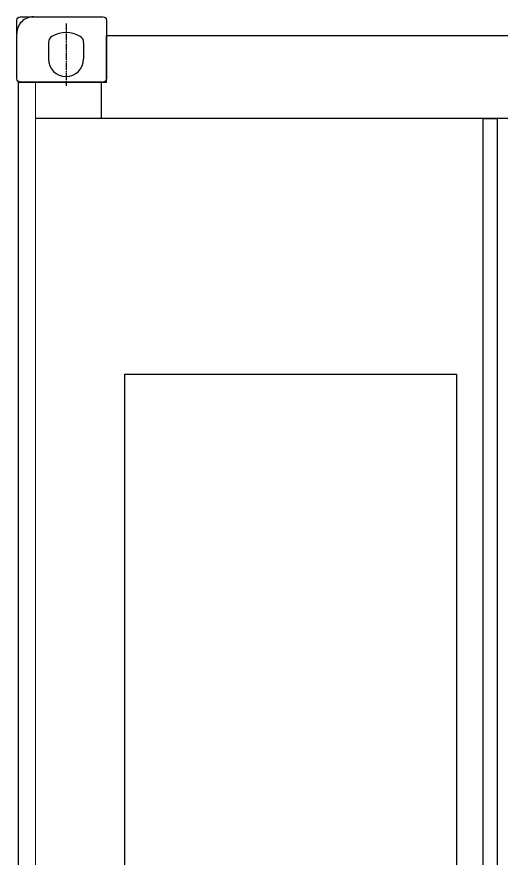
# Model space of a CAD drawing. Extents: x 59521 to 184406, y -1257 to 56672.
# Drawn here: x 61717 to 62593, y 14729 to 16251 of the extents above; entities that cross this region are included whole.
import ezdxf

# ---------------------------------------------------------------- set-up
doc = ezdxf.new("R2010")
doc.units = 0
doc.header["$MEASUREMENT"] = 0
doc.linetypes.add('AM_ISO08W050', pattern=[18, 12, -1.5, 3, -1.5])
doc.layers.get('0').update_dxf_attribs({"linetype": 'CONTINUOUS'})
for name, color, linetype, lineweight in [('AM_0', 7, 'CONTINUOUS', 30), ('AM_7N', 4, 'AM_ISO08W050', 25), ('CO', 7, 'CONTINUOUS', 9), ('THICK', 7, 'CONTINUOUS', 0)]:
    doc.layers.add(name, color=color, linetype=linetype, lineweight=lineweight)

msp = doc.modelspace()

# ---------------------------------------------------------------- linework, layer by layer
msp.add_lwpolyline([(62585.367, 13617.528), (62560.367, 13617.528), (62560.367, 16066.528), (62585.367, 16066.528)], close=True)
at = {"color": 87}
msp.add_lwpolyline([(61912.367, 15604.528), (62512.367, 15604.528), (62512.367, 13604.528), (61912.367, 13604.528)], close=True, dxfattribs=at)
at = {"layer": 'AM_0'}
for p, q in [((61774.617, 16204.37), (61774.617, 16174.278)), ((61838.117, 16204.37), (61838.117, 16174.278))]:
    msp.add_line(p, q, dxfattribs=at)
msp.add_lwpolyline([(61717.367, 16244.528, -0.41421382), (61723.367, 16250.528), (61873.367, 16250.528, -0.41421397), (61879.367, 16244.528), (61879.367, 16138.528, -0.41421407), (61873.367, 16132.528), (61723.367, 16132.528, -0.41421254), (61717.367, 16138.528)], format="xyb", close=True, dxfattribs=at)
msp.add_lwpolyline([(61872.367, 13472.528), (61720.367, 13472.528), (61720.367, 16132.528), (61872.367, 16132.528)], dxfattribs=at)
for centre, radius, start, end in [((61747.367, 16220.528), 30, 90.00008, 180.0001), ((61806.367, 16171.028), 51, 60.00005, 120.0001), ((61787.117, 16204.37), 12.5, 120.0002, 180.0001), ((61825.617, 16204.37), 12.5, 0, 60.00005), ((61806.367, 16174.278), 31.75, 180.0001, 0)]:
    msp.add_arc(centre, radius, start, end, dxfattribs=at)
at = {"layer": 'AM_7N'}
msp.add_line((61806.367, 16238.528), (61806.367, 16126.028), dxfattribs=at)
at = {"layer": 'CO'}
msp.add_line((61751.367, 16132.528), (61751.367, 13472.532), dxfattribs=at)
at = {"layer": 'THICK', "lineweight": -3}
for p, q in [((61879.367, 16132.528), (61879.367, 16216.528)), ((61879.367, 16216.528), (63993.367, 16216.528)), ((61870.367, 16066.528), (61870.367, 16132.528)), ((61870.367, 16132.528), (61879.367, 16132.528)), ((64121.367, 16066.528), (61751.367, 16066.528))]:
    msp.add_line(p, q, dxfattribs=at)

doc.saveas('drawing.dxf')
